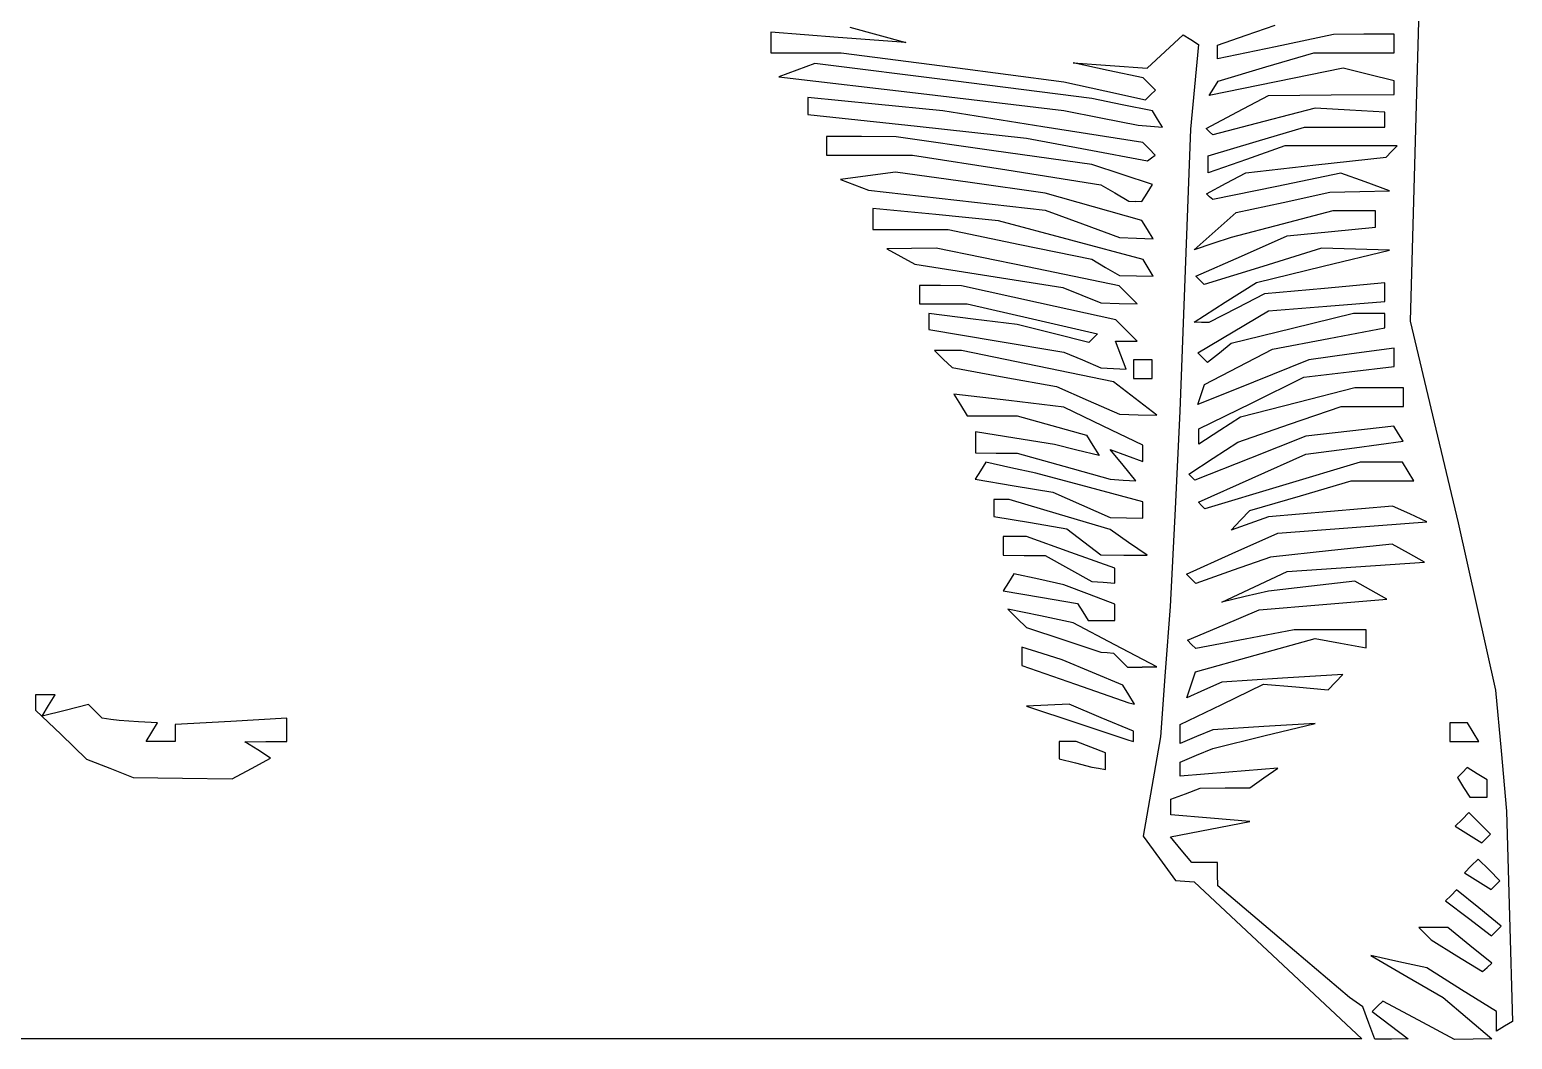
# Model space of a CAD drawing. Extents: x 137 to 489, y 18 to 824.
# Drawn here: x 345.7 to 473.1, y 17.8 to 104.6 of the extents above; entities that cross this region are included whole.
import ezdxf

# ---------------------------------------------------------------- set-up
doc = ezdxf.new("R2010")
doc.units = 0
doc.layers.add('Vrstva_1', color=7, linetype='CONTINUOUS')

msp = doc.modelspace()

# ---------------------------------------------------------------- linework, layer by layer
at = {"layer": 'Vrstva_1', "color": 7}
for p, q in [((465.237893, 112.611997), (464.79308, 96.068948)), ((416.16737, 104.817231), (418.567351, 104.155909)), ((450.238224, 104.119512), (452.716781, 104.98354)), ((415.167364, 103.931745), (409.367367, 104.368932)), ((409.367367, 104.368932), (409.367367, 103.487726)), ((409.367367, 103.487726), (409.367367, 102.606548)), ((420.967361, 103.494557), (415.167364, 103.931745)), ((418.567351, 104.155909), (420.967361, 103.494557)), ((443.271458, 102.718035), (444.809679, 104.15109)), ((444.809679, 104.15109), (445.473411, 103.740888)), ((445.473411, 103.740888), (446.137143, 103.330687)), ((446.137143, 103.330687), (445.79486, 99.679323)), ((447.759666, 103.255483), (450.238224, 104.119512)), ((447.759666, 102.669307), (447.759666, 103.255483)), ((457.759672, 104.178643), (452.759669, 103.130901)), ((460.359666, 104.19565), (457.759672, 104.178643)), ((462.959688, 104.212658), (460.359666, 104.19565)), ((462.959688, 103.412665), (462.959688, 104.212658)), ((462.959688, 102.612671), (462.959688, 103.412665)), ((409.367367, 102.606548), (412.40058, 102.606548)), ((412.40058, 102.606548), (415.43382, 102.606548)), ((415.43382, 102.606548), (425.00058, 101.358397)), ((441.733266, 101.28498), (443.271458, 102.718035)), ((452.759669, 103.130901), (447.759666, 102.083131)), ((447.759666, 102.083131), (447.759666, 102.669307)), ((451.938784, 101.391279), (456.050069, 102.612671)), ((456.050069, 102.612671), (459.504879, 102.612671)), ((459.504879, 102.612671), (462.959688, 102.612671)), ((411.607956, 101.115439), (410.057603, 100.541934)), ((413.158337, 101.688973), (411.607956, 101.115439)), ((425.057669, 100.185959), (413.158337, 101.688973)), ((425.00058, 101.358397), (434.567367, 100.110274)), ((438.376195, 101.094208), (435.367361, 101.732854)), ((435.367361, 101.732854), (438.550299, 101.508917)), ((441.38503, 100.455534), (438.376195, 101.094208)), ((438.550299, 101.508917), (441.733266, 101.28498)), ((447.827953, 100.17051), (451.938784, 101.391279)), ((458.567603, 101.283817), (452.818035, 100.11274)), ((460.763405, 100.732706), (458.567603, 101.283817)), ((462.959235, 100.181594), (460.763405, 100.732706)), ((410.057603, 100.541934), (422.307298, 99.095896)), ((436.957002, 98.682917), (425.057669, 100.185959)), ((434.567367, 100.110274), (438.073512, 99.331228)), ((441.909524, 99.931039), (441.38503, 100.455534)), ((442.434019, 99.406545), (441.909524, 99.931039)), ((445.79486, 99.679323), (445.452605, 96.027987)), ((452.818035, 100.11274), (447.068494, 98.941663)), ((447.068494, 98.941663), (447.448224, 99.556101)), ((447.448224, 99.556101), (447.827953, 100.17051)), ((462.957619, 99.012076), (462.958413, 99.596835)), ((462.958413, 99.596835), (462.959235, 100.181594)), ((418.357077, 98.195726), (412.55708, 98.776488)), ((412.55708, 98.776488), (412.55708, 98.044214)), ((424.157074, 97.614964), (418.357077, 98.195726)), ((422.307298, 99.095896), (434.55702, 97.649887)), ((439.573663, 98.145128), (436.957002, 98.682917)), ((438.073512, 99.331228), (441.579685, 98.552183)), ((441.579685, 98.552183), (442.006838, 98.979364)), ((442.006838, 98.979364), (442.434019, 99.406545)), ((449.485342, 97.518728), (452.159688, 98.943477)), ((452.159688, 98.943477), (457.558639, 98.977776)), ((457.558639, 98.977776), (462.957619, 99.012076)), ((412.55708, 98.044214), (412.55708, 97.311912)), ((412.55708, 97.311912), (421.957077, 96.294246)), ((432.755433, 96.249515), (424.157074, 97.614964)), ((434.55702, 97.649887), (437.757024, 97.02394)), ((437.757024, 97.02394), (440.957027, 96.398022)), ((442.190324, 97.607367), (439.573663, 98.145128)), ((442.620879, 96.910696), (442.190324, 97.607367)), ((443.051433, 96.214025), (442.620879, 96.910696)), ((446.810995, 96.09395), (449.485342, 97.518728)), ((456.159912, 97.839439), (451.760995, 96.691153)), ((459.159902, 97.669077), (456.159912, 97.839439)), ((462.159893, 97.498715), (459.159902, 97.669077)), ((462.159893, 96.855137), (462.159893, 97.498715)), ((421.957077, 96.294246), (431.357074, 95.276608)), ((441.353792, 94.884038), (432.755433, 96.249515)), ((440.957027, 96.398022), (442.00423, 96.306151)), ((442.00423, 96.306151), (443.051433, 96.214025)), ((445.452605, 96.027987), (445.000847, 83.917219)), ((447.086523, 95.818422), (446.810995, 96.09395)), ((447.36205, 95.542894), (447.086523, 95.818422)), ((451.760995, 96.691153), (447.36205, 95.542894)), ((451.105115, 94.980529), (455.250302, 96.211531)), ((455.250302, 96.211531), (458.705112, 96.211531)), ((458.705112, 96.211531), (462.159893, 96.211531)), ((462.159893, 96.211531), (462.159893, 96.855137)), ((464.79308, 96.068948), (464.348268, 79.525899)), ((417.157058, 95.397817), (414.157068, 95.411991)), ((414.157068, 95.411991), (414.157068, 94.611997)), ((414.157068, 94.611997), (414.157068, 93.811975)), ((420.157077, 95.383644), (417.157058, 95.397817)), ((428.557068, 94.192016), (420.157077, 95.383644)), ((431.357074, 95.276608), (436.557061, 94.295877)), ((441.888775, 94.349083), (441.353792, 94.884038)), ((442.423729, 93.814101), (441.888775, 94.349083)), ((446.959899, 93.749556), (451.105115, 94.980529)), ((453.561052, 94.611543), (450.260504, 93.447014)), ((458.393811, 94.611543), (453.561052, 94.611543)), ((463.22657, 94.611543), (458.393811, 94.611543)), ((462.743972, 94.128945), (463.22657, 94.611543)), ((414.157068, 93.811975), (417.861609, 93.811975)), ((417.861609, 93.811975), (421.566151, 93.811975)), ((421.566151, 93.811975), (429.661616, 92.531452)), ((436.957058, 93.000387), (428.557068, 94.192016)), ((436.557061, 94.295877), (441.757077, 93.315118)), ((441.757077, 93.315118), (442.090403, 93.564652)), ((442.090403, 93.564652), (442.423729, 93.814101)), ((446.959899, 93.016035), (446.959899, 93.749556)), ((450.260504, 93.447014), (446.959899, 92.282513)), ((456.235965, 92.970624), (462.261402, 93.646346)), ((462.261402, 93.646346), (462.743972, 94.128945)), ((417.717269, 92.034992), (415.357002, 91.718702)), ((420.077509, 92.35131), (417.717269, 92.034992)), ((426.517257, 91.44445), (420.077509, 92.35131)), ((429.661616, 92.531452), (437.75708, 91.250929)), ((439.56445, 92.142198), (436.957058, 93.000387)), ((442.171814, 91.284009), (439.56445, 92.142198)), ((446.959899, 92.282513), (446.959899, 93.016035)), ((448.516687, 91.388409), (450.210501, 92.294901)), ((450.210501, 92.294901), (456.235965, 92.970624)), ((458.386356, 92.269502), (452.873055, 91.125978)), ((460.473052, 91.503751), (458.386356, 92.269502)), ((415.357002, 91.718702), (416.55702, 91.261502)), ((416.55702, 91.261502), (417.757011, 90.804274)), ((417.757011, 90.804274), (425.35766, 89.936334)), ((432.957005, 90.537562), (426.517257, 91.44445)), ((437.116309, 89.365323), (432.957005, 90.537562)), ((437.75708, 91.250929), (438.957071, 90.555789)), ((438.957071, 90.555789), (440.157061, 89.860649)), ((441.262658, 89.81297), (441.717222, 90.548476)), ((441.717222, 90.548476), (442.171814, 91.284009)), ((446.822872, 90.48189), (448.516687, 91.388409)), ((452.873055, 91.125978), (447.359754, 89.982425)), ((453.40835, 89.747291), (457.438507, 90.611603)), ((457.438507, 90.611603), (459.999128, 90.674816)), ((459.999128, 90.674816), (462.559776, 90.738028)), ((462.559776, 90.738028), (460.473052, 91.503751)), ((423.557008, 88.694277), (418.157008, 89.233909)), ((418.157008, 89.233909), (418.157008, 88.32342)), ((425.35766, 89.936334), (432.95828, 89.068394)), ((441.275584, 88.193083), (437.116309, 89.365323)), ((440.157061, 89.860649), (440.709846, 89.835137)), ((440.709846, 89.838482), (441.262658, 89.81297)), ((440.709846, 89.835137), (440.709846, 89.838482)), ((447.091313, 90.232157), (446.822872, 90.48189)), ((447.359754, 89.982425), (447.091313, 90.232157)), ((449.378164, 88.88298), (453.40835, 89.747291)), ((418.157008, 88.32342), (418.157008, 87.412961)), ((428.957008, 88.154646), (423.557008, 88.694277)), ((435.165364, 86.493912), (428.957008, 88.154646)), ((432.95828, 89.068394), (436.15766, 87.897628)), ((441.763512, 87.403606), (441.275584, 88.193083)), ((447.568951, 87.280328), (449.378164, 88.88298)), ((457.695921, 89.011616), (453.327846, 87.868743)), ((459.527839, 89.011616), (457.695921, 89.011616)), ((461.359757, 89.011616), (459.527839, 89.011616)), ((461.359757, 88.313386), (461.359757, 89.011616)), ((461.359757, 87.615184), (461.359757, 88.313386)), ((418.157008, 87.412961), (421.390743, 87.412961)), ((421.390743, 87.412961), (424.624479, 87.412961)), ((424.624479, 87.412961), (430.79074, 86.13995)), ((436.15766, 87.897628), (439.357011, 86.726835)), ((439.357011, 86.726835), (440.804239, 86.670425)), ((442.251439, 86.614101), (441.763512, 87.403606)), ((445.759767, 85.677676), (447.568951, 87.280328)), ((448.95977, 86.725899), (447.359754, 86.201773)), ((453.327846, 87.868743), (448.95977, 86.725899)), ((449.836129, 85.13365), (453.759761, 86.875058)), ((453.759761, 86.875058), (457.559773, 87.245121)), ((457.559773, 87.245121), (461.359757, 87.615184)), ((421.468951, 85.788595), (419.357027, 85.763083)), ((419.357027, 85.763083), (420.557017, 85.098784)), ((423.580876, 85.814107), (421.468951, 85.788595)), ((431.447584, 84.195468), (423.580876, 85.814107)), ((430.79074, 86.13995), (436.957002, 84.866939)), ((441.373691, 84.833178), (435.165364, 86.493912)), ((440.804239, 86.67051), (442.251439, 86.614101)), ((440.804239, 86.670425), (440.804239, 86.67051)), ((447.359754, 86.201773), (445.759767, 85.677676)), ((456.702321, 85.811613), (451.665383, 84.24394)), ((459.631049, 85.728557), (456.702321, 85.811613)), ((456.84377, 84.260438), (462.559776, 85.645502)), ((462.559776, 85.645502), (459.631049, 85.728557)), ((420.557017, 85.098784), (421.757008, 84.434513)), ((421.757008, 84.434513), (428.11217, 83.43995)), ((439.314293, 82.576828), (431.447584, 84.195468)), ((436.957002, 84.866939), (438.15702, 84.164258)), ((438.15702, 84.164258), (439.357011, 83.461606)), ((441.81258, 84.123071), (441.373691, 84.833178)), ((445.912498, 83.392186), (449.836129, 85.13365)), ((451.665383, 84.24394), (446.628444, 82.676268)), ((451.127792, 82.875345), (456.84377, 84.260438)), ((428.11217, 83.43995), (434.467332, 82.445386)), ((439.357011, 83.461606), (440.804239, 83.436094)), ((440.804239, 83.438476), (442.251439, 83.412964)), ((440.804239, 83.436094), (440.804239, 83.438476)), ((442.251439, 83.412964), (441.81258, 84.123071)), ((445.000847, 83.917219), (444.549118, 71.806422)), ((446.270457, 83.034227), (445.912498, 83.392186)), ((446.628444, 82.676268), (446.270457, 83.034227)), ((448.44378, 81.157068), (451.127792, 82.875345)), ((423.957005, 82.596019), (422.157005, 82.615861)), ((422.157005, 82.615861), (422.157005, 81.815868)), ((422.157005, 81.815868), (422.157005, 81.015874)), ((425.757005, 82.576176), (423.957005, 82.596019)), ((432.396935, 81.115285), (425.757005, 82.576176)), ((434.467332, 82.445386), (436.112164, 81.779272)), ((436.112164, 81.779272), (437.757024, 81.113159)), ((440.095663, 81.795458), (439.314293, 82.576828)), ((440.877005, 81.014117), (440.095663, 81.795458)), ((451.804876, 81.874857), (449.422044, 80.642636)), ((456.982328, 82.358306), (451.804876, 81.874857)), ((462.159751, 82.841811), (456.982328, 82.358306)), ((462.159751, 82.035638), (462.159751, 82.841811)), ((462.159751, 81.229493), (462.159751, 82.035638)), ((422.157005, 81.015874), (424.199083, 81.015874)), ((424.199083, 81.015874), (426.241162, 81.015874)), ((426.241162, 81.015874), (431.85549, 79.738923)), ((439.036866, 79.654394), (432.396935, 81.115285)), ((437.757024, 81.113159), (439.317014, 81.062419)), ((439.317014, 81.064857), (440.877005, 81.014117)), ((439.317014, 81.062419), (439.317014, 81.064857)), ((445.759767, 79.438791), (448.44378, 81.157068)), ((449.422044, 80.642636), (447.039213, 79.410444)), ((449.125597, 78.612094), (452.159773, 80.412123)), ((452.159773, 80.412123), (457.159776, 80.820794)), ((457.159776, 80.820794), (462.159751, 81.229493)), ((426.757011, 79.719534), (422.957027, 80.185266)), ((422.957027, 80.185266), (422.957027, 79.510337)), ((422.957027, 79.510337), (422.957027, 78.83538)), ((430.557024, 79.253802), (426.757011, 79.719534)), ((433.637773, 78.482268), (430.557024, 79.253802)), ((431.85549, 79.738923), (437.469789, 78.461972)), ((439.956935, 78.734324), (439.036866, 79.654394)), ((446.39949, 79.424617), (445.759767, 79.438791)), ((447.039213, 79.410444), (446.39949, 79.424617)), ((459.461991, 80.210438), (454.210866, 78.912397)), ((460.810885, 80.210438), (459.461991, 80.210438)), ((462.159751, 80.210438), (460.810885, 80.210438)), ((462.159751, 79.593477), (462.159751, 80.210438)), ((462.159751, 78.976517), (462.159751, 79.593477)), ((464.348268, 79.525899), (466.401628, 70.868948)), ((422.957027, 78.83538), (428.757024, 77.855102)), ((428.757024, 77.855102), (434.55702, 76.874854)), ((436.718523, 77.710706), (433.637773, 78.482268)), ((437.094142, 78.086353), (436.718523, 77.710706)), ((437.469789, 78.461972), (437.094142, 78.086353)), ((439.467704, 76.614236), (439.007244, 77.814255)), ((439.007244, 77.814255), (439.94211, 77.814255)), ((439.94211, 77.814255), (440.877005, 77.814255)), ((440.877005, 77.814255), (439.956935, 78.734324)), ((446.091449, 76.812066), (449.125597, 78.612094)), ((454.210866, 78.912397), (448.95977, 77.614356)), ((452.513594, 77.143323), (457.336687, 78.059906)), ((457.336687, 78.059906), (462.159751, 78.976517)), ((424.597011, 77.018882), (423.437017, 77.016047)), ((423.437017, 77.016047), (424.197014, 76.280797)), ((425.757005, 77.021717), (424.597011, 77.018882)), ((432.29778, 75.666132), (425.757005, 77.021717)), ((434.55702, 76.874854), (436.157008, 76.201597)), ((439.928192, 75.414246), (439.467704, 76.614236)), ((446.506271, 76.397244), (446.091449, 76.812066)), ((447.940432, 76.798403), (446.921093, 75.982422)), ((448.95977, 77.614356), (447.940432, 76.798403)), ((449.585688, 75.623868), (452.513594, 77.143323)), ((459.29795, 76.726006), (455.636126, 76.224104)), ((462.959773, 77.227909), (459.29795, 76.726006)), ((462.959773, 76.430608), (462.959773, 77.227909)), ((424.197014, 76.280797), (424.957011, 75.545518)), ((424.957011, 75.545518), (429.445587, 74.728545)), ((438.838498, 74.310548), (432.29778, 75.666132)), ((436.157008, 76.201597), (437.757024, 75.52834)), ((437.757024, 75.52834), (438.842608, 75.472214)), ((438.842608, 75.472214), (438.842608, 75.470372)), ((438.842608, 75.470372), (439.928192, 75.414246)), ((441.357024, 76.214154), (440.557002, 76.214154)), ((440.557002, 76.214154), (440.557002, 75.414132)), ((440.557002, 75.414132), (440.557002, 74.614139)), ((442.157017, 76.214154), (441.357024, 76.214154)), ((442.157017, 75.414132), (442.157017, 76.214154)), ((442.157017, 74.614139), (442.157017, 75.414132)), ((446.921093, 75.982422), (446.506271, 76.397244)), ((446.657754, 74.104413), (449.585688, 75.623868)), ((455.636126, 76.224104), (450.856743, 74.293597)), ((459.084444, 75.174321), (462.959773, 75.633307)), ((462.959773, 75.633307), (462.959773, 76.430608)), ((429.445587, 74.728545), (433.934164, 73.911572)), ((440.69777, 72.880214), (438.838498, 74.310548)), ((440.557002, 74.614139), (441.357024, 74.614139)), ((441.357024, 74.614139), (442.157017, 74.614139)), ((450.856743, 74.293597), (446.077332, 72.363118)), ((446.367543, 73.23378), (446.657754, 74.104413)), ((450.684454, 72.496233), (455.209143, 74.715364)), ((455.209143, 74.715364), (459.084444, 75.174321)), ((429.832687, 72.710787), (425.108381, 73.263742)), ((425.108381, 73.263742), (425.679902, 72.338995)), ((434.55702, 72.157805), (429.832687, 72.710787)), ((433.934164, 73.911572), (436.645587, 72.729071)), ((436.645587, 72.729071), (439.357011, 71.54657)), ((442.557014, 71.449852), (440.69777, 72.880214)), ((446.077332, 72.363118), (446.367543, 73.23378)), ((459.590712, 73.810431), (454.675238, 72.551537)), ((461.675225, 73.810431), (459.590712, 73.810431)), ((463.759767, 73.810431), (461.675225, 73.810431)), ((463.759767, 73.010438), (463.759767, 73.810431)), ((463.759767, 72.210444), (463.759767, 73.010438)), ((425.679902, 72.338995), (426.251452, 71.414249)), ((426.251452, 71.414249), (428.404224, 71.40858)), ((428.404224, 71.40858), (430.557024, 71.40291)), ((430.557024, 71.40291), (433.528101, 70.577745)), ((437.957008, 70.514646), (434.55702, 72.157805)), ((439.357011, 71.54657), (440.957027, 71.499231)), ((440.957027, 71.499231), (440.957027, 71.497191)), ((440.957027, 71.497191), (442.557014, 71.449852)), ((444.549118, 71.806422), (444.124432, 63.406431)), ((446.159764, 70.277131), (450.684454, 72.496233)), ((454.675238, 72.551537), (449.759764, 71.292643)), ((453.964224, 70.680756), (458.410252, 72.210444)), ((458.410252, 72.210444), (461.084995, 72.210444)), ((461.084995, 72.210444), (463.759767, 72.210444)), ((433.528101, 70.577745), (436.499206, 69.752608)), ((441.357024, 68.871515), (437.957008, 70.514646)), ((446.159764, 69.625332), (446.159764, 70.277131)), ((447.959764, 70.133074), (446.159764, 68.973534)), ((449.759764, 71.292643), (447.959764, 70.133074)), ((449.518167, 69.151124), (453.964224, 70.680756)), ((462.921307, 70.520315), (459.140683, 70.084828)), ((463.325443, 69.866391), (462.921307, 70.520315)), ((466.401628, 70.868948), (468.455017, 62.211997)), ((430.357011, 69.475833), (426.957024, 70.016343)), ((426.957024, 70.016343), (426.957024, 69.114076)), ((426.957024, 69.114076), (426.957024, 68.211836)), ((433.757027, 68.935323), (430.357011, 69.475833)), ((435.676337, 68.45692), (433.757027, 68.935323)), ((436.499206, 69.752608), (437.047427, 68.865534)), ((437.047427, 68.865534), (437.595676, 67.978488)), ((441.357024, 68.167984), (441.357024, 68.871515)), ((446.159764, 68.973534), (446.159764, 69.625332)), ((447.414009, 67.772409), (449.518167, 69.151124)), ((455.36006, 69.649342), (450.598847, 67.757754)), ((459.140683, 70.084828), (455.36006, 69.649342)), ((459.544819, 68.661581), (463.729578, 69.212494)), ((463.729578, 69.212494), (463.325443, 69.866391)), ((426.957024, 68.211836), (428.757024, 68.197663)), ((428.757024, 68.197663), (430.557024, 68.18349)), ((430.557024, 68.18349), (434.55702, 67.070438)), ((437.595676, 67.978488), (435.676337, 68.45692)), ((439.654961, 67.164038), (438.557017, 68.513811)), ((438.557017, 68.513811), (439.95702, 67.989146)), ((439.95702, 67.989146), (441.357024, 67.464454)), ((441.357024, 67.464454), (441.357024, 68.167984)), ((445.309824, 66.393694), (447.414009, 67.772409)), ((450.598847, 67.757754), (445.837635, 65.866167)), ((450.743414, 66.043814), (455.36006, 68.110668)), ((455.36006, 68.110668), (459.544819, 68.661581)), ((427.402658, 66.688101), (426.95022, 65.956054)), ((427.855068, 67.42012), (427.402658, 66.688101)), ((430.006054, 66.940923), (427.855068, 67.42012)), ((432.157011, 66.461726), (430.006054, 66.940923)), ((436.757017, 65.232567), (432.157011, 66.461726)), ((434.55702, 67.070438), (438.557017, 65.957414)), ((440.752932, 65.814236), (439.654961, 67.164038)), ((445.573729, 66.129789), (445.309824, 66.393694)), ((460.041931, 67.41051), (453.365858, 65.412283)), ((461.853723, 67.41051), (460.041931, 67.41051)), ((463.665543, 67.41051), (461.853723, 67.41051)), ((464.159962, 66.610517), (463.665543, 67.41051)), ((464.654381, 65.810523), (464.159962, 66.610517)), ((426.95022, 65.956054), (430.279654, 65.393546)), ((430.279654, 65.393546), (433.609087, 64.831039)), ((441.357024, 64.003408), (436.757017, 65.232567)), ((438.557017, 65.957414), (439.654961, 65.885981)), ((439.654961, 65.885981), (439.654961, 65.885669)), ((439.654961, 65.885669), (440.752932, 65.814236)), ((445.837635, 65.866167), (445.573729, 66.129789)), ((446.126797, 63.976989), (450.743414, 66.043814)), ((453.365858, 65.412283), (446.689757, 63.414028)), ((454.905156, 64.53788), (459.250356, 65.810523)), ((459.250356, 65.810523), (461.952369, 65.810523)), ((461.952369, 65.810523), (464.654381, 65.810523)), ((429.211871, 64.21422), (428.557068, 64.21422)), ((428.557068, 64.21422), (428.557068, 63.484554)), ((429.866674, 64.21422), (429.211871, 64.21422)), ((434.201131, 62.926866), (429.866674, 64.21422)), ((433.609087, 64.831039), (436.083052, 63.753959)), ((436.083052, 63.753959), (438.557017, 62.676879)), ((441.357024, 63.308835), (441.357024, 64.003408)), ((446.408277, 63.695509), (446.126797, 63.976989)), ((450.559956, 63.265266), (454.905156, 64.53788)), ((428.557068, 63.484554), (428.557068, 62.75486)), ((428.557068, 62.75486), (431.683285, 62.22668)), ((438.535587, 61.639682), (434.201131, 62.926866)), ((438.557017, 62.676879), (439.95702, 62.645698)), ((439.95702, 62.645698), (439.95702, 62.645443)), ((439.95702, 62.645443), (441.357024, 62.614261)), ((441.357024, 62.614261), (441.357024, 63.308835)), ((444.124432, 63.406431), (443.699773, 55.006441)), ((446.689757, 63.414028), (446.408277, 63.695509)), ((449.759962, 62.420145), (450.559956, 63.265266)), ((452.159972, 62.72623), (450.559956, 62.150627)), ((457.49486, 63.178951), (452.159972, 62.72623)), ((462.829776, 63.631672), (457.49486, 63.178951)), ((464.294863, 62.964624), (462.829776, 63.631672)), ((465.75995, 62.297575), (464.294863, 62.964624)), ((431.683285, 62.22668), (434.809502, 61.698529)), ((434.809502, 61.698529), (436.283291, 60.58182)), ((440.124321, 60.526885), (438.535587, 61.639682)), ((448.959969, 61.575024), (449.759962, 62.420145)), ((450.559956, 62.150627), (448.959969, 61.575024)), ((449.036334, 59.557323), (452.959965, 61.323506)), ((452.959965, 61.323506), (459.359972, 61.810554)), ((459.359972, 61.810554), (465.75995, 62.297575)), ((468.455017, 62.211997), (470.068384, 55.011997)), ((430.357068, 61.019348), (429.357061, 61.016513)), ((429.357061, 61.016513), (429.357061, 60.21652)), ((429.357061, 60.21652), (429.357061, 59.416498)), ((431.357074, 61.022183), (430.357068, 61.019348)), ((435.157058, 59.660192), (431.357074, 61.022183)), ((436.283291, 60.58182), (437.75708, 59.465112)), ((441.713083, 59.41406), (440.124321, 60.526885)), ((462.799644, 60.379739), (457.565102, 59.819159)), ((464.180769, 59.606844), (462.799644, 60.379739)), ((429.357061, 59.416498), (431.157061, 59.405159)), ((431.157061, 59.405159), (432.957061, 59.39382)), ((432.957061, 59.39382), (434.957074, 58.284057)), ((438.957071, 58.298202), (435.157058, 59.660192)), ((437.75708, 59.465112), (439.735068, 59.4396)), ((439.735068, 59.4396), (439.735068, 59.439572)), ((439.735068, 59.439572), (441.713083, 59.41406)), ((445.112702, 57.791083), (449.036334, 59.557323)), ((452.330532, 59.258608), (449.120466, 58.126025)), ((457.565102, 59.819159), (452.330532, 59.258608)), ((459.660954, 58.432507), (465.561921, 58.833865)), ((465.561921, 58.833865), (464.180769, 59.606844)), ((430.255134, 57.820082), (429.802696, 57.088063)), ((432.406091, 57.352139), (430.255134, 57.820082)), ((434.957074, 58.284057), (436.957058, 57.174293)), ((438.957071, 57.656268), (438.957071, 58.298202)), ((438.957071, 57.014277), (438.957071, 57.656268)), ((445.511537, 57.392277), (445.112702, 57.791083)), ((445.910372, 56.993386), (445.511537, 57.392277)), ((449.120466, 58.126025), (445.910372, 56.993386)), ((450.959953, 56.712359), (453.759959, 58.031065)), ((453.759959, 58.031065), (459.660954, 58.432507)), ((429.802696, 57.088063), (429.350258, 56.355987)), ((429.350258, 56.355987), (432.549468, 55.815506)), ((434.557077, 56.884139), (432.406091, 57.352139)), ((436.757074, 56.052142), (434.557077, 56.884139)), ((436.957058, 57.174293), (437.957065, 57.095773)), ((437.957065, 57.095773), (437.957065, 57.092797)), ((437.957065, 57.092797), (438.957071, 57.014277)), ((448.159975, 55.39371), (450.959953, 56.712359)), ((452.159972, 56.329087), (450.159959, 55.861398)), ((455.865364, 56.762504), (452.159972, 56.329087)), ((459.570756, 57.195865), (455.865364, 56.762504)), ((460.946438, 56.426031), (459.570756, 57.195865)), ((462.32212, 55.656198), (460.946438, 56.426031)), ((432.549468, 55.815506), (435.748677, 55.275024)), ((435.748677, 55.275024), (436.200094, 54.54462)), ((438.957071, 55.220145), (436.757074, 56.052142)), ((438.957071, 54.517181), (438.957071, 55.220145)), ((443.699773, 55.006441), (443.285036, 49.406428)), ((450.159959, 55.861398), (448.159975, 55.39371)), ((451.35995, 54.718129), (456.84102, 55.18715)), ((456.84102, 55.18715), (462.32212, 55.656198)), ((470.068384, 55.011997), (471.681751, 47.811997)), ((432.557065, 54.200239), (429.757058, 54.782787)), ((429.757058, 54.782787), (430.55708, 53.995181)), ((430.55708, 53.995181), (431.357074, 53.207518)), ((435.357071, 53.617663), (432.557065, 54.200239)), ((438.950693, 51.715984), (435.357071, 53.617663)), ((436.200094, 54.54462), (436.651483, 53.814217)), ((436.651483, 53.814217), (437.804277, 53.814217)), ((437.804277, 53.814217), (438.957071, 53.814217)), ((438.957071, 53.814217), (438.957071, 54.517181)), ((448.273502, 53.41748), (451.35995, 54.718129)), ((431.357074, 53.207518), (434.557077, 52.145036)), ((445.187027, 52.116746), (448.273502, 53.41748)), ((454.378337, 53.01051), (450.139663, 52.20669)), ((451.025093, 50.836677), (456.159969, 52.262929)), ((457.46915, 53.01051), (454.378337, 53.01051)), ((456.159969, 52.262929), (458.359965, 51.856668)), ((460.559962, 53.01051), (457.46915, 53.01051)), ((460.559962, 52.230529), (460.559962, 53.01051)), ((432.687373, 50.972769), (430.957049, 51.521953)), ((430.957049, 51.521953), (430.957049, 50.734687)), ((434.557077, 52.145036), (437.75708, 51.082469)), ((437.75708, 51.082469), (438.290419, 51.04817)), ((438.290419, 51.04817), (438.823729, 51.013871)), ((438.823729, 51.013871), (439.423739, 50.413861)), ((442.544343, 49.81422), (438.950693, 51.715984)), ((445.544022, 51.759808), (445.187027, 52.116746)), ((445.900989, 51.402841), (445.544022, 51.759808)), ((450.139663, 52.20669), (445.900989, 51.402841)), ((458.359965, 51.856668), (460.559962, 51.45052)), ((460.559962, 51.45052), (460.559962, 52.230529)), ((430.957049, 50.734687), (430.957049, 49.947477)), ((430.957049, 49.947477), (435.557055, 48.343946)), ((434.417669, 50.423556), (432.687373, 50.972769)), ((437.032658, 49.330998), (434.417669, 50.423556)), ((439.423739, 50.413861), (440.023748, 49.81388)), ((440.023748, 49.81388), (441.284032, 49.81388)), ((441.284032, 49.81422), (442.544343, 49.81422)), ((441.284032, 49.81388), (441.284032, 49.81422)), ((445.890189, 49.41051), (451.025093, 50.836677)), ((439.647647, 48.238356), (437.032658, 49.330998)), ((443.285036, 49.406428), (442.870328, 43.806444)), ((445.515931, 48.283087), (445.890189, 49.41051)), ((448.159975, 48.522274), (446.650809, 47.838926)), ((453.359962, 48.840038), (448.159975, 48.522274)), ((458.55995, 49.157802), (453.359962, 48.840038)), ((457.274154, 47.858031), (457.917052, 48.507874)), ((457.917052, 48.507874), (458.55995, 49.157802)), ((347.004567, 47.41302), (346.157348, 47.41302)), ((346.157348, 47.41302), (346.157348, 46.762696)), ((347.851786, 47.41302), (347.004567, 47.41302)), ((347.285254, 46.496381), (347.851786, 47.41302)), ((435.557055, 48.343946), (440.157033, 46.740444)), ((440.14955, 47.426287), (439.647647, 48.238356)), ((440.65148, 46.614132), (440.14955, 47.426287)), ((445.141644, 47.15555), (445.515931, 48.283087)), ((446.650809, 47.838926), (445.141644, 47.15555)), ((448.142287, 46.601773), (451.724655, 48.335953)), ((451.724655, 48.335953), (454.499405, 48.096992)), ((454.499405, 48.096992), (457.274154, 47.858031)), ((471.681751, 47.811997), (472.154769, 42.612009)), ((346.157348, 46.762696), (346.157348, 46.112372)), ((346.157348, 46.112372), (348.357373, 44.008526)), ((346.718721, 45.579657), (347.285254, 46.496381)), ((348.719272, 46.081729), (346.718721, 45.579657)), ((350.719824, 46.583887), (348.719272, 46.081729)), ((351.305263, 45.998447), (350.719824, 46.583887)), ((351.890702, 45.413008), (351.305263, 45.998447)), ((433.182898, 46.532154), (431.357216, 46.44995)), ((431.357216, 46.44995), (435.757209, 44.980923)), ((435.008608, 46.614359), (433.182898, 46.532154)), ((437.782904, 45.455159), (435.008608, 46.614359)), ((440.157033, 46.740444), (440.404214, 46.677231)), ((440.404214, 46.677231), (440.404299, 46.677345)), ((440.404299, 46.677345), (440.65148, 46.614132)), ((444.559975, 44.867622), (448.142287, 46.601773)), ((352.624025, 45.312945), (351.890702, 45.413008)), ((353.357348, 45.212882), (352.624025, 45.312945)), ((355.004589, 45.112819), (353.357348, 45.212882)), ((356.651773, 45.012756), (355.004589, 45.112819)), ((356.157354, 44.212762), (356.651773, 45.012756)), ((362.958803, 45.141676), (358.157367, 44.870683)), ((358.157367, 44.870683), (358.157367, 44.141726)), ((367.760268, 45.412668), (362.958803, 45.141676)), ((367.75868, 44.41269), (367.760268, 45.412668)), ((435.757209, 44.980923), (440.157203, 43.511868)), ((440.5572, 44.296044), (437.782904, 45.455159)), ((444.559975, 44.053398), (444.559975, 44.867622)), ((451.759975, 44.691364), (447.359953, 44.419238)), ((451.759975, 43.89086), (456.159969, 44.96349)), ((456.159969, 44.96349), (451.759975, 44.691364)), ((468.509811, 45.012189), (467.757043, 45.012189)), ((467.757043, 45.012189), (467.757043, 44.212195)), ((469.262608, 45.012189), (468.509811, 45.012189)), ((469.757027, 44.212195), (469.262608, 45.012189)), ((348.357373, 44.008526), (350.55737, 41.904794)), ((355.662935, 43.412769), (356.157354, 44.212762)), ((356.910151, 43.412769), (355.662935, 43.412769)), ((358.157367, 43.412769), (356.910151, 43.412769)), ((358.157367, 44.141726), (358.157367, 43.412769)), ((364.157065, 43.390006), (365.957065, 43.401345)), ((365.265156, 42.688261), (364.157065, 43.390006)), ((365.957065, 43.401345), (367.757065, 43.412683)), ((367.757065, 43.412683), (367.75868, 44.41269)), ((434.89165, 43.414356), (434.15708, 43.414356)), ((434.15708, 43.414356), (434.15708, 42.672983)), ((435.62622, 43.414356), (434.89165, 43.414356)), ((436.891635, 42.928753), (435.62622, 43.414356)), ((440.157203, 43.511868), (440.357329, 43.463112)), ((440.357074, 43.463112), (440.5572, 43.414356)), ((440.357329, 43.463112), (440.357074, 43.463112)), ((440.5572, 43.855172), (440.5572, 44.296044)), ((440.5572, 43.414356), (440.5572, 43.855172)), ((442.870328, 43.806444), (442.13332, 39.537723)), ((444.559975, 43.239146), (444.559975, 44.053398)), ((445.95995, 43.829235), (444.559975, 43.239146)), ((447.359953, 44.419238), (445.95995, 43.829235)), ((447.359953, 42.818287), (451.759975, 43.89086)), ((467.757043, 44.212195), (467.757043, 43.412202)), ((467.757043, 43.412202), (469.004258, 43.412202)), ((469.004258, 43.412202), (470.251446, 43.412202)), ((470.251446, 43.412202), (469.757027, 44.212195)), ((366.373219, 41.986488), (365.265156, 42.688261)), ((434.15708, 42.672983), (434.15708, 41.931609)), ((438.157077, 42.44315), (436.891635, 42.928753)), ((438.157077, 41.728734), (438.157077, 42.44315)), ((444.559975, 41.639272), (445.95995, 42.228794)), ((445.95995, 42.228794), (447.359953, 42.818287)), ((472.154769, 42.612009), (472.627757, 37.411994)), ((350.55737, 41.904794), (352.557354, 41.109591)), ((352.557354, 41.109591), (354.557367, 40.314472)), ((363.062268, 40.214494), (364.717757, 41.100491)), ((364.717757, 41.100491), (366.373219, 41.986488)), ((434.15708, 41.931609), (435.557083, 41.56577)), ((435.557083, 41.56577), (436.957058, 41.199931)), ((436.957058, 41.199931), (437.557068, 41.107039)), ((437.557068, 41.107039), (438.157077, 41.014346)), ((438.157077, 41.014346), (438.157077, 41.728734)), ((444.559975, 41.042296), (444.559975, 41.639272)), ((444.559975, 40.445348), (444.559975, 41.042296)), ((452.959965, 41.125663), (448.759956, 40.785506)), ((451.759975, 40.280287), (452.959965, 41.125663)), ((469.250589, 41.172435), (468.823691, 40.745537)), ((470.103817, 40.645077), (469.250589, 41.172435)), ((354.557367, 40.314472), (358.809959, 40.264016)), ((358.809676, 40.264951), (363.062268, 40.214494)), ((358.809959, 40.264016), (358.809676, 40.264951)), ((442.13332, 39.537723), (441.396283, 35.269087)), ((448.759956, 40.785506), (444.559975, 40.445348)), ((450.559956, 39.434939), (451.759975, 40.280287)), ((468.823691, 40.745537), (468.396822, 40.318668)), ((468.396822, 40.318668), (468.924151, 39.465383)), ((470.957046, 40.117776), (470.103817, 40.645077)), ((470.957046, 39.36498), (470.957046, 40.117776)), ((443.759953, 38.441083), (445.025395, 38.926687)), ((443.759953, 37.772674), (443.759953, 38.441083)), ((445.025395, 38.926687), (446.290809, 39.412261)), ((446.290809, 39.412261), (448.425383, 39.4236)), ((448.425383, 39.4236), (450.559956, 39.434939)), ((468.924151, 39.465383), (469.451452, 38.612183)), ((469.451452, 38.612183), (470.204249, 38.612183)), ((470.204249, 38.612183), (470.957046, 38.612183)), ((470.957046, 38.612183), (470.957046, 39.36498)), ((443.759953, 37.104265), (443.759953, 37.772674)), ((447.159969, 36.820261), (443.759953, 37.104265)), ((469.383704, 37.305553), (468.793531, 36.71538)), ((470.317039, 36.372189), (469.383704, 37.305553)), ((472.627757, 37.411994), (472.874088, 28.385291)), ((443.736822, 35.204117), (447.148403, 35.870202)), ((447.148403, 35.870202), (450.559956, 36.536287)), ((450.559956, 36.536287), (447.159969, 36.820261)), ((468.793531, 36.71538), (468.203357, 36.125235)), ((468.203357, 36.125235), (469.35703, 35.41218)), ((471.250375, 35.438825), (470.317039, 36.372189)), ((441.396283, 35.269087), (442.78183, 33.362901)), ((444.646346, 34.108186), (443.736822, 35.204117)), ((469.35703, 35.41218), (470.510702, 34.699153)), ((470.510702, 34.699153), (470.880539, 35.068989)), ((470.880539, 35.068989), (471.250375, 35.438825)), ((442.78183, 33.362901), (444.167348, 31.456687)), ((445.555871, 33.012283), (444.646346, 34.108186)), ((470.183698, 33.305556), (469.593524, 32.715383)), ((471.117033, 32.372192), (470.183698, 33.305556)), ((446.657924, 33.012283), (445.555871, 33.012283)), ((447.75995, 33.012283), (446.657924, 33.012283)), ((447.774123, 32.012107), (447.75995, 33.012283)), ((447.788296, 31.012101), (447.774123, 32.012107)), ((469.593524, 32.715383), (469.00338, 32.125238)), ((469.00338, 32.125238), (470.157052, 31.412183)), ((472.050369, 31.438828), (471.117033, 32.372192)), ((444.167348, 31.456687), (444.96737, 31.40708)), ((444.96737, 31.40708), (445.767364, 31.357474)), ((445.767364, 31.357474), (452.967364, 24.611159)), ((453.451946, 26.21211), (447.788296, 31.012101)), ((468.330463, 30.652186), (467.855745, 30.177468)), ((470.243792, 29.101068), (468.330463, 30.652186)), ((470.157052, 31.412183), (471.310696, 30.699156)), ((471.310696, 30.699156), (471.680532, 31.068992)), ((471.680532, 31.068992), (472.050369, 31.438828)), ((467.855745, 30.177468), (467.381027, 29.70275)), ((467.381027, 29.70275), (469.357115, 28.21218)), ((469.357115, 28.21218), (471.333232, 26.721638)), ((472.157121, 27.54995), (470.243792, 29.101068)), ((472.874088, 28.385291), (473.120419, 19.358561)), ((466.335156, 27.412186), (465.090463, 27.412186)), ((465.090463, 27.412186), (465.617735, 26.884913)), ((465.617735, 26.884913), (466.145008, 26.357641)), ((467.579877, 27.412186), (466.335156, 27.412186)), ((469.468517, 25.88108), (467.579877, 27.412186)), ((471.333232, 26.721638), (471.745162, 27.13578)), ((471.745162, 27.13578), (472.157121, 27.54995)), ((459.115597, 21.41212), (453.451946, 26.21211)), ((466.145008, 26.357641), (468.351071, 24.994176)), ((471.357128, 24.349946), (469.468517, 25.88108)), ((452.967364, 24.611159), (460.167364, 17.864844)), ((463.359628, 24.483827), (460.959619, 25.011609)), ((460.959619, 25.011609), (464.063187, 23.211751)), ((465.759609, 23.955987), (463.359628, 24.483827)), ((468.351071, 24.994176), (470.557134, 23.63074)), ((470.957131, 23.990343), (471.357128, 24.349946)), ((464.063187, 23.211751), (467.166728, 21.412006)), ((468.759628, 22.074009), (465.759609, 23.955987)), ((470.557134, 23.63074), (470.957131, 23.990343)), ((471.759619, 20.191918), (468.759628, 22.074009)), ((459.694715, 21.012123), (459.115597, 21.41212)), ((460.273833, 20.612126), (459.694715, 21.012123)), ((460.790362, 19.212123), (460.273833, 20.612126)), ((461.532217, 20.650819), (461.076435, 20.19498)), ((461.988028, 21.106573), (461.532217, 20.650819)), ((465.061975, 19.459049), (461.988028, 21.106573)), ((467.166728, 21.412006), (469.263175, 19.637291)), ((461.30692, 17.81212), (460.790362, 19.212123)), ((461.076435, 20.19498), (462.618028, 19.028721)), ((468.135921, 17.811524), (465.061975, 19.459049)), ((469.263175, 19.637291), (471.359622, 17.862548)), ((471.759619, 19.354706), (471.759619, 20.191918)), ((471.759619, 18.517606), (471.759619, 19.354706)), ((473.120419, 19.358561), (472.440019, 18.938069)), ((460.167364, 17.864844), (338.367373, 17.845002)), ((462.618028, 19.028721), (464.159622, 17.862406)), ((464.159622, 17.862406), (462.734504, 17.836894)), ((471.359622, 17.862548), (469.747786, 17.837036)), ((472.440019, 18.938069), (471.759619, 18.517606)), ((462.732009, 17.837631), (461.30692, 17.81212)), ((462.734504, 17.836894), (462.732009, 17.837631)), ((469.747786, 17.837036), (468.135921, 17.811524))]:
    msp.add_line(p, q, dxfattribs=at)

doc.saveas('drawing.dxf')
